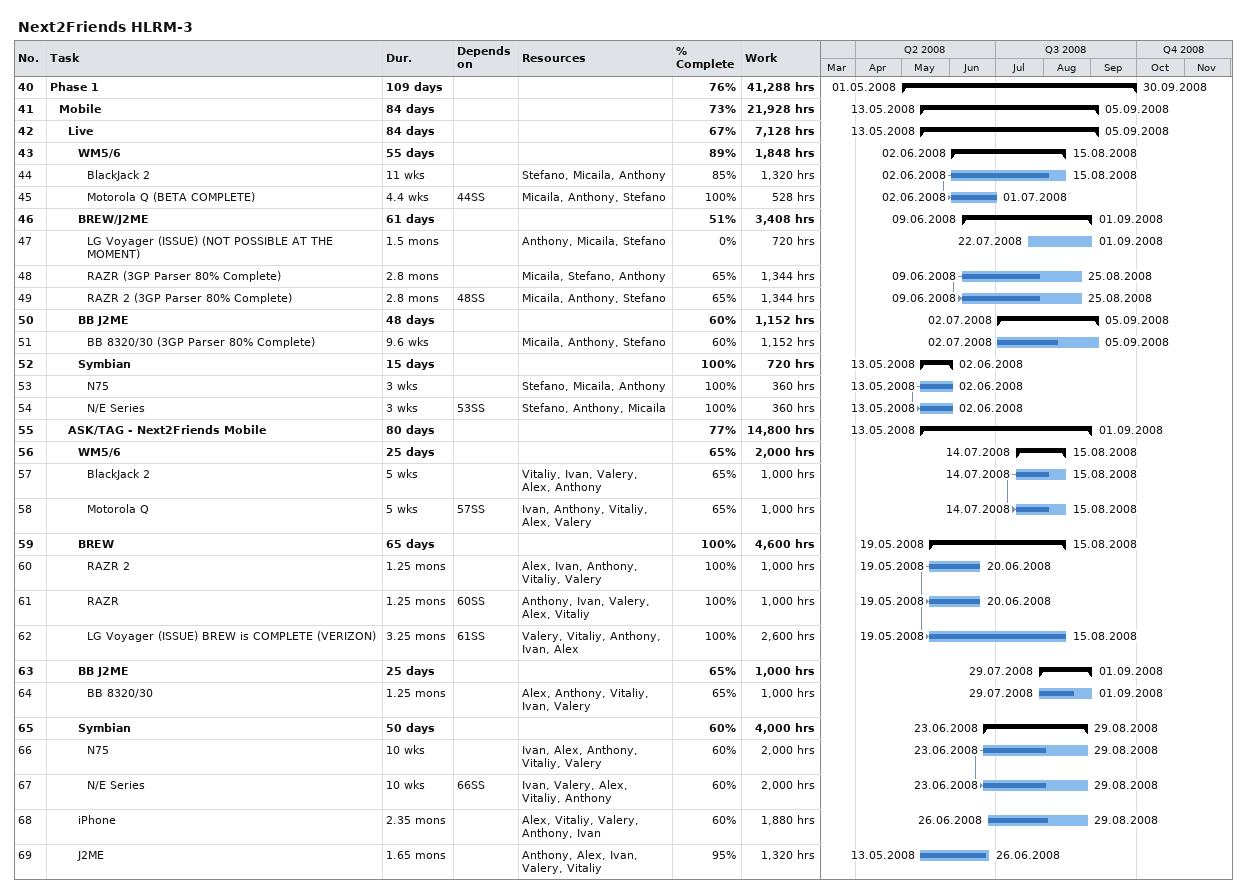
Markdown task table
Next2Friends HLRM-3

| ID | Level | Task | Duration | Start | Finish | Predecessors | Resources | % complete | Work (h) |
|---|---|---|---|---|---|---|---|---|---|
| 40 | 1 | **Phase 1** | 109d | 2008-05-01 | 2008-09-30 |  |  | 76 | 41288 |
| 41 | 2 | **Mobile** | 84d | 2008-05-13 | 2008-09-05 |  |  | 73 | 21928 |
| 42 | 3 | **Live** | 84d | 2008-05-13 | 2008-09-05 |  |  | 67 | 7128 |
| 43 | 4 | **WM5/6** | 55d | 2008-06-02 | 2008-08-15 |  |  | 89 | 1848 |
| 44 | 5 | BlackJack 2 | 11w | 2008-06-02 | 2008-08-15 |  | Stefano, Micaila, Anthony | 85 | 1320 |
| 45 | 5 | Motorola Q (BETA COMPLETE) | 4.4w | 2008-06-02 | 2008-07-01 | 44SS | Micaila, Anthony, Stefano | 100 | 528 |
| 46 | 4 | **BREW/J2ME** | 61d | 2008-06-09 | 2008-09-01 |  |  | 51 | 3408 |
| 47 | 5 | LG Voyager (ISSUE) (NOT POSSIBLE AT THE MOMENT) | 1.5mo | 2008-07-22 | 2008-09-01 |  | Anthony, Micaila, Stefano | 0 | 720 |
| 48 | 5 | RAZR (3GP Parser 80% Complete) | 2.8mo | 2008-06-09 | 2008-08-25 |  | Micaila, Stefano, Anthony | 65 | 1344 |
| 49 | 5 | RAZR 2 (3GP Parser 80% Complete) | 2.8mo | 2008-06-09 | 2008-08-25 | 48SS | Micaila, Anthony, Stefano | 65 | 1344 |
| 50 | 4 | **BB J2ME** | 48d | 2008-07-02 | 2008-09-05 |  |  | 60 | 1152 |
| 51 | 5 | BB 8320/30 (3GP Parser 80% Complete) | 9.6w | 2008-07-02 | 2008-09-05 |  | Micaila, Anthony, Stefano | 60 | 1152 |
| 52 | 4 | **Symbian** | 15d | 2008-05-13 | 2008-06-02 |  |  | 100 | 720 |
| 53 | 5 | N75 | 3w | 2008-05-13 | 2008-06-02 |  | Stefano, Micaila, Anthony | 100 | 360 |
| 54 | 5 | N/E Series | 3w | 2008-05-13 | 2008-06-02 | 53SS | Stefano, Anthony, Micaila | 100 | 360 |
| 55 | 3 | **ASK/TAG - Next2Friends Mobile** | 80d | 2008-05-13 | 2008-09-01 |  |  | 77 | 14800 |
| 56 | 4 | **WM5/6** | 25d | 2008-07-14 | 2008-08-15 |  |  | 65 | 2000 |
| 57 | 5 | BlackJack 2 | 5w | 2008-07-14 | 2008-08-15 |  | Vitaliy, Ivan, Valery, Alex, Anthony | 65 | 1000 |
| 58 | 5 | Motorola Q | 5w | 2008-07-14 | 2008-08-15 | 57SS | Ivan, Anthony, Vitaliy, Alex, Valery | 65 | 1000 |
| 59 | 4 | **BREW** | 65d | 2008-05-19 | 2008-08-15 |  |  | 100 | 4600 |
| 60 | 5 | RAZR 2 | 1.25mo | 2008-05-19 | 2008-06-20 |  | Alex, Ivan, Anthony, Vitaliy, Valery | 100 | 1000 |
| 61 | 5 | RAZR | 1.25mo | 2008-05-19 | 2008-06-20 | 60SS | Anthony, Ivan, Valery, Alex, Vitaliy | 100 | 1000 |
| 62 | 5 | LG Voyager (ISSUE) BREW is COMPLETE (VERIZON) | 3.25mo | 2008-05-19 | 2008-08-15 | 61SS | Valery, Vitaliy, Anthony, Ivan, Alex | 100 | 2600 |
| 63 | 4 | **BB J2ME** | 25d | 2008-07-29 | 2008-09-01 |  |  | 65 | 1000 |
| 64 | 5 | BB 8320/30 | 1.25mo | 2008-07-29 | 2008-09-01 |  | Alex, Anthony, Vitaliy, Ivan, Valery | 65 | 1000 |
| 65 | 4 | **Symbian** | 50d | 2008-06-23 | 2008-08-29 |  |  | 60 | 4000 |
| 66 | 5 | N75 | 10w | 2008-06-23 | 2008-08-29 |  | Ivan, Alex, Anthony, Vitaliy, Valery | 60 | 2000 |
| 67 | 5 | N/E Series | 10w | 2008-06-23 | 2008-08-29 | 66SS | Ivan, Valery, Alex, Vitaliy, Anthony | 60 | 2000 |
| 68 | 4 | iPhone | 2.35mo | 2008-06-26 | 2008-08-29 |  | Alex, Vitaliy, Valery, Anthony, Ivan | 60 | 1880 |
| 69 | 4 | J2ME | 1.65mo | 2008-05-13 | 2008-06-26 |  | Anthony, Alex, Ivan, Valery, Vitaliy | 95 | 1320 |
